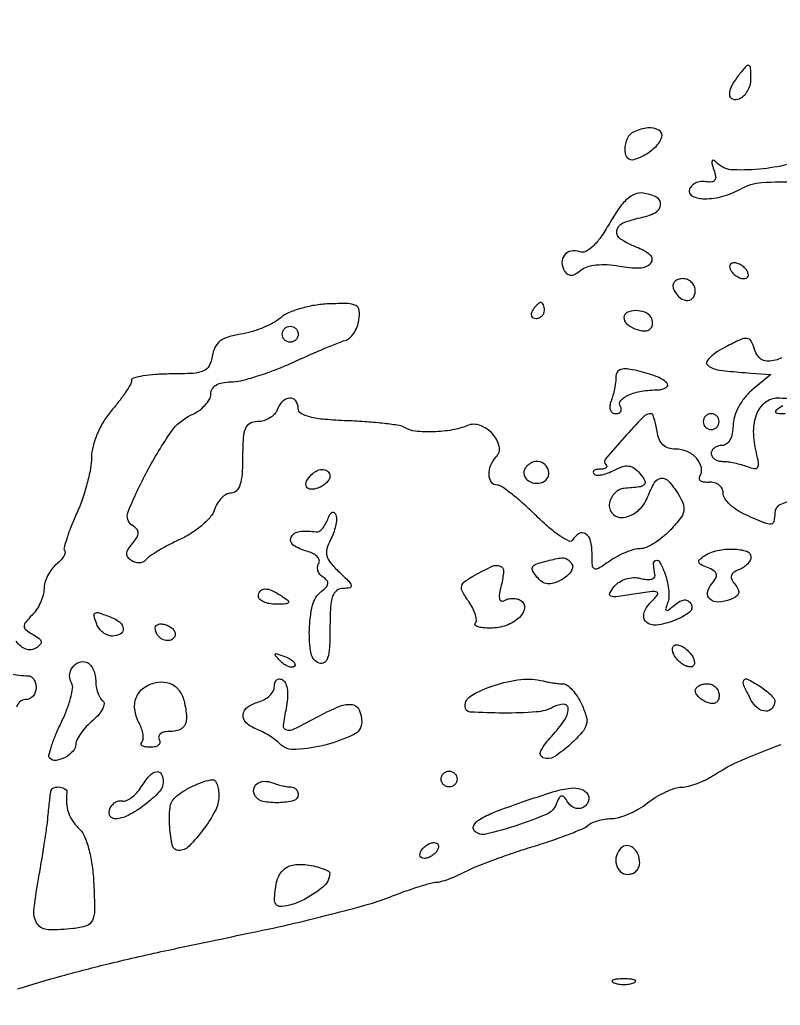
# Model space of a CAD drawing. Extents: x 0 to 4160, y 0 to 3120.
# Drawn here: x 2450.9 to 2546.7, y 1892.5 to 2016.6 of the extents above; entities that cross this region are included whole.
import ezdxf

# ---------------------------------------------------------------- set-up
doc = ezdxf.new("R2010")
doc.units = 0

msp = doc.modelspace()

# ---------------------------------------------------------------- linework, layer by layer
for points in [[(4159.499279, 606.274193, 0.000001), (4159.667734, 974.478125, 0.000057), (4159.806661, 1380.08378, 0.000034), (4159.883999, 1862.25), (4160, 3120), (3296.563358, 3120), (2433.126717, 3120)], [(757.647081, 3119.740147, 0.000002), (520.492565, 3119.487217, 0.4139)], [(1964.75, 0.149832, 0.000016), (2717.930904, 0.232101, 0.000028), (3351.473438, 0.357111)], [(2548.123299, 1998.477184, -0.034239), (2544.532671, 1997.834589, -0.03611), (2540.754896, 1997.696833, -0.17779), (2538.81318, 1998.489641, 0.031857), (2538.315682, 1998.888548, 0.433032), (2538.111631, 1998.846091, 0.209998), (2538.070644, 1998.542876, 0.014843), (2538.336851, 1997.709831, -0.042287), (2538.553594, 1996.876526, -0.191676), (2538.451517, 1996.394826, -0.232286), (2538.066971, 1996.171193, -0.06168), (2537.337773, 1996.209831, 0.075321), (2536.681966, 1996.226744, 0.077678), (2536.057992, 1996.047575, 0.084368), (2535.560914, 1995.705312, 0.116292), (2535.27041, 1995.25, 0.385087), (2535.632684, 1994.390259, 0.111042), (2537.169753, 1994.053551, 0.066541), (2539.458626, 1994.372396, 0.059184), (2541.68282, 1995.285435, -0.109145), (2544.385989, 1996.093065, -0.029741), (2548.868771, 1996.153296, -0.029206)], [(2548.396855, 1955.990178, 0.098422), (2546.637331, 1955.522478, 0.286142), (2546, 1954.5, -0.048244), (2545.896621, 1953.431067, -0.339541), (2545.529438, 1953.106862, -0.115191), (2544.773817, 1953.229351, -0.005338), (2542.36481, 1954.25, -0.040875), (2541.26863, 1954.839105, -0.047566), (2540.341538, 1955.573437, -0.053955), (2539.701883, 1956.335894, -0.148638), (2539.5, 1957, 0.118099), (2539.365553, 1957.561277, 0.10941), (2538.989099, 1958.019103, 0.100698), (2538.424852, 1958.301443, 0.085683), (2537.760762, 1958.362905, -0.047055), (2537.131653, 1958.37258, -0.111954), (2536.692037, 1958.524339, -0.204321), (2536.509184, 1958.784673, -0.193046), (2536.564884, 1959.104985, 0.192854), (2536.758425, 1960.215523, 0.130948), (2536.171447, 1961.374218, 0.108646), (2534.966231, 1962.243829, 0.10686), (2533.5, 1962.534463, -0.081773), (2532.611326, 1962.665097, -0.113821), (2531.922354, 1963.074164, -0.10515), (2531.445961, 1963.772304, -0.062127), (2531.180449, 1964.75, 0.016195), (2531.029342, 1965.61235, 0.025516), (2530.83845, 1966.339062, 0.022952), (2530.636321, 1966.886343, 0.301439), (2530.464927, 1967, 0.201271), (2529.431971, 1966.566636, 0.011516), (2527.023698, 1963.998554, 0.009341), (2524.70124, 1961.305169, 0.387373), (2524.733904, 1960.59943, -0.166855), (2524.844518, 1960.373181, -0.258002), (2524.765584, 1960.176082, -0.128233), (2524.471556, 1960.041303, -0.043711), (2524, 1960, 0.042207), (2523.527091, 1959.960009, 0.122838), (2523.229008, 1959.829325, 0.255784), (2523.145355, 1959.638081, 0.176011), (2523.247687, 1959.41898, 0.194242), (2523.605539, 1959.266968, 0.050753), (2524.239846, 1959.320011, 0.043839), (2525.008449, 1959.534774, 0.032838), (2525.809348, 1959.897966, -0.043018), (2526.835452, 1960.33836, -0.112799), (2527.628548, 1960.413757, -0.126506), (2528.319563, 1960.136522, -0.061291), (2529.01744, 1959.478987, -0.044965), (2529.654378, 1958.553655, -0.34518), (2529.579888, 1958.066604, -0.161264), (2528.944353, 1957.77166, -0.01198), (2527.013349, 1957.59589, 0.106103), (2526.419984, 1957.426401, 0.075741), (2525.864504, 1957.012097, 0.071564), (2525.430234, 1956.423778, 0.075829), (2525.190025, 1955.748205, 0.246996), (2525.602205, 1954.387086, 0.241406), (2526.965567, 1953.937243, 0.139794), (2528.795241, 1954.782653, 0.124856), (2530, 1956.5, -0.039135), (2530.863171, 1958.326128, -0.241704), (2531.706805, 1958.874884, -0.243721), (2532.639092, 1958.507126, -0.039696), (2533.834149, 1956.893961, -0.046105), (2534.457559, 1955.654755, -0.145656), (2534.535347, 1954.73832, -0.114557), (2534.100835, 1953.797647, -0.023342), (2532.900382, 1952.393961, -0.032168), (2531.921485, 1951.477822, -0.032995), (2530.841085, 1950.703226, -0.03494), (2529.818284, 1950.162667, -0.104463), (2529.048192, 1950, 0.069437), (2528.27821, 1949.892552, 0.027293), (2527.263085, 1949.542718, 0.026376), (2526.191143, 1949.039133, 0.02978), (2525.222506, 1948.443296, -0.012266), (2523.809241, 1947.504219, -0.251287), (2523.315104, 1947.469785, -0.279318), (2523.046314, 1947.859956, -0.014622), (2523, 1949.443296, 0.062479), (2522.80369, 1951.008162, 0.184657), (2522.189385, 1951.878186, 0.29118), (2521.3744, 1951.897841, 0.119221), (2520.552471, 1951.0849, -0.384202), (2520.104487, 1950.954335, -0.033994), (2518.991431, 1951.588671, -0.030855), (2517.589537, 1952.649206, -0.017768), (2516.032485, 1954.0849, 0.012192), (2514.442079, 1955.584498, 0.016676), (2512.934458, 1956.849939, 0.013469), (2511.638252, 1957.811, 0.153966), (2511.039031, 1958, -0.246489), (2510.335117, 1958.369461, -0.144534), (2510.031102, 1959.296065, -0.10387), (2510.24724, 1960.504073, -0.098354), (2510.932679, 1961.55, 0.254717), (2511.309204, 1962.872476, 0.131402), (2510.486943, 1964.441304, 0.115633), (2508.89485, 1965.522319, 0.193011), (2507.298044, 1965.49822, -0.058114), (2505.38984, 1964.948838, -0.033504), (2503.007482, 1964.716437, -0.032638), (2500.757591, 1964.795199, -0.11382), (2499.390183, 1965.258853, 0.100411), (2498.697807, 1965.51428, 0.009075), (2496.860092, 1965.764119, 0.011492), (2494.636274, 1965.973754, 0.008734), (2492.191487, 1966.104771, -0.012039), (2489.30986, 1966.278305, -0.040646), (2487.450486, 1966.58882, -0.071935), (2486.356665, 1967.038877, -0.265174), (2486, 1967.6641, 0.158265), (2485.69315, 1968.609239, 0.256691), (2484.948433, 1968.960215, 0.184786), (2484.033406, 1968.543256, 0.103207), (2483.361626, 1967.5, -0.098143), (2483.000393, 1966.926463, -0.066864), (2482.399034, 1966.440625, -0.064008), (2481.659707, 1966.112085, -0.07271), (2480.893011, 1966, 0.116622), (2479.932859, 1965.772963, 0.178926), (2479.355167, 1965.155709, 0.085373), (2479.069773, 1963.924976, 0.014383), (2479, 1961.5, -0.017224), (2478.926935, 1959.379622, -0.059902), (2478.67041, 1958.035279, -0.114414), (2478.221173, 1957.279082, -0.204509), (2477.567388, 1957, 0.125846), (2476.97097, 1956.84747, 0.069552), (2476.363832, 1956.395777, 0.062268), (2475.83831, 1955.729596, 0.05912), (2475.481931, 1954.94307, -0.100168), (2474.977583, 1954.035037, -0.037252), (2473.9444, 1952.993024, -0.035079), (2472.615016, 1951.992757, -0.035546), (2471.164543, 1951.19307, 0.012011), (2469.71471, 1950.480485, 0.014449), (2468.388989, 1949.739393, 0.013158), (2467.315339, 1949.058849, 0.087992), (2466.861803, 1948.621885, -0.121363), (2466.529575, 1948.34161, -0.092758), (2466.070221, 1948.212377, -0.084203), (2465.554631, 1948.253062, -0.076855), (2465.063245, 1948.460912, -0.083723), (2464.580599, 1948.884765, -0.181096), (2464.425276, 1949.346043, -0.130017), (2464.594009, 1949.907188, -0.035527), (2465.13714, 1950.665243, 0.032538), (2465.709182, 1951.453667, 0.1407), (2465.869133, 1952.003587, 0.189409), (2465.691844, 1952.459466, 0.06809), (2465.14497, 1952.910404, -0.367195), (2464.582641, 1954.645548, -0.02447), (2466.982597, 1959.751977, -0.029154), (2469.998027, 1964.708294, -0.13542), (2472.542839, 1966.837565, 0.047416), (2473.482794, 1967.378605, 0.051143), (2474.278209, 1968.075175, 0.057212), (2474.823117, 1968.81465, 0.130929), (2475, 1969.478561, -0.136064), (2475.174991, 1970.109703, -0.120139), (2475.656304, 1970.596174, -0.090214), (2476.436847, 1970.900405, -0.047965), (2477.472665, 1971, 0.059564), (2478.767095, 1971.154752, 0.015939), (2480.769201, 1971.708529, 0.01592), (2483.020823, 1972.488737, 0.015827), (2485.222665, 1973.412014, -0.00362), (2487.346458, 1974.364168, -0.004314), (2489.363503, 1975.230293, -0.003745), (2491.075124, 1975.932815, -0.027839), (2491.908409, 1976.214817, 0.116514), (2492.472163, 1976.524734, 0.06063), (2493.001262, 1977.134039, 0.055326), (2493.418482, 1977.928816, 0.055414), (2493.650992, 1978.795314, 0.066897), (2493.672473, 1979.998803, 0.24746), (2493.256703, 1980.605331, 0.119311), (2492.258115, 1980.857339, 0.012217), (2489.803919, 1980.821185, 0.03183), (2488.069027, 1980.642204, 0.028958), (2486.314, 1980.241739, 0.030147), (2484.786601, 1979.697114, 0.077556), (2483.794879, 1979.078674, -0.054474), (2482.864426, 1978.437247, -0.026262), (2481.554147, 1977.81686, -0.025675), (2480.105525, 1977.307111, -0.033413), (2478.733543, 1977, 0.03559), (2477.172021, 1976.643322, 0.090988), (2476.145305, 1976.112462, 0.114812), (2475.514646, 1975.338147, 0.078612), (2475.180449, 1974.25, -0.084151), (2474.795738, 1973.044799, -0.173977), (2474.081575, 1972.38029, -0.088803), (2472.748519, 1972.071325, -0.012653), (2469.930449, 1972, 0.016106), (2468.040375, 1971.939102, 0.026309), (2466.448319, 1971.75194, 0.024438), (2465.252421, 1971.486402, 0.337904), (2465, 1971.155539, -0.132697), (2464.869802, 1970.673595, -0.015019), (2464.265984, 1969.705637, -0.017345), (2463.458154, 1968.579952, -0.013282), (2462.501221, 1967.405539, 0.041057), (2461.511706, 1966.043263, 0.035648), (2460.704528, 1964.473211, 0.037036), (2460.163468, 1962.891361, 0.06203), (2459.979259, 1961.5, -0.044596), (2459.839103, 1960.057537, -0.018793), (2459.406899, 1958.15671, -0.018417), (2458.789731, 1956.147266, -0.022851), (2458.063352, 1954.331352, 0.011876), (2457.369751, 1952.701998, 0.018264), (2456.855529, 1951.258332, 0.01306), (2456.514804, 1950.071362, 0.265705), (2456.60948, 1949.723853, -0.281605), (2456.671427, 1949.466718, -0.063734), (2456.471696, 1949.042336, -0.048136), (2456.076441, 1948.536592, -0.029633), (2455.524166, 1948.020056, 0.060468), (2454.940811, 1947.40294, 0.043981), (2454.447724, 1946.596139, 0.0446), (2454.111461, 1945.733121, 0.070717), (2454, 1944.948984, -0.068053), (2453.890365, 1944.147196, -0.039029), (2453.555281, 1943.228688, -0.038207), (2453.065577, 1942.341186, -0.051248), (2452.486062, 1941.628919, 0.022828), (2451.664583, 1940.728797, 0.188908), (2451.493329, 1940.213206, 0.223023), (2451.731475, 1939.768439, 0.032544), (2452.614478, 1939.195873, -0.030374), (2453.390662, 1938.697341, -0.184662), (2453.645261, 1938.303541, -0.255147), (2453.531016, 1937.921975, -0.056728), (2452.976712, 1937.485607, -0.115592), (2452.369319, 1937.282021, -0.107044), (2451.716109, 1937.360801, -0.090963), (2451.070142, 1937.72615, -0.060892), (2450.488054, 1938.347225, 0.098737)], [(2546.866029, 1974.042318, -0.061498), (2546.091344, 1973.734138, -0.062651), (2545.146912, 1973.610051, -0.121666), (2544.41179, 1973.787333, -0.126405), (2543.861807, 1974.279779, -0.070549), (2543.469898, 1975.094842, 0.049143), (2543.022145, 1976.137737, 0.249518), (2542.510058, 1976.471779, 0.131048), (2541.714552, 1976.333865, 0.011245), (2539.842181, 1975.418389, 0.024898), (2538.728487, 1974.770283, 0.044821), (2537.898533, 1974.117593, 0.06393), (2537.43622, 1973.554152, 0.349478), (2537.477649, 1973.189018, 0.083293), (2538.059676, 1972.774209, 0.065497), (2538.795392, 1972.528613, 0.026569), (2540.043948, 1972.354885, 0.002758), (2543, 1972.119045), (2545.5, 1971.933461), (2543.125, 1969.955219, 0.052797), (2542.203455, 1969.006354, 0.04418), (2541.437338, 1967.829309, 0.045834), (2540.920699, 1966.597352, 0.07652), (2540.75, 1965.488489, -0.048895), (2540.653108, 1964.500048, -0.077497), (2540.361864, 1963.702452, -0.102492), (2539.918181, 1963.185282, -0.165861), (2539.375, 1963, 0.071046), (2538.849526, 1962.924955, 0.086487), (2538.403906, 1962.70625, 0.100289), (2538.105986, 1962.38134, 0.136381), (2538, 1962, 0.140509), (2538.109321, 1961.618662, 0.099897), (2538.4166, 1961.29375, 0.085072), (2538.876152, 1961.074918, 0.068778), (2539.418213, 1961, -0.035076), (2540.084842, 1960.953176, -0.016915), (2540.928443, 1960.804825, -0.016681), (2541.801275, 1960.590061, -0.02295), (2542.567889, 1960.335575, 0.045874), (2543.456526, 1960.085111, 0.307445), (2543.855173, 1960.260039, 0.184886), (2543.962805, 1960.804683, 0.018844), (2543.685803, 1962.115724, -0.059002), (2543.344864, 1964.763994, -0.095859), (2543.751783, 1966.987987, -0.131053), (2544.821278, 1968.446476, -0.17285), (2546.366631, 1968.984687, -0.011366), (2547.511779, 1968.950427, -0.241159)], [(2547, 1968, 0.012667), (2546.185962, 1967.4442, 0.328414), (2546.108911, 1967.20511, 0.30729), (2546.315312, 1967.04766, 0.011758), (2547.329455, 1967.015313, 0.077175)], [(2449.646039, 1934.291968, 0.06178), (2452, 1934, -0.148195), (2452.381354, 1933.884432, -0.098894), (2452.70625, 1933.559375, -0.082425), (2452.925306, 1933.073457, -0.064853), (2453, 1932.5, -0.086869), (2452.899733, 1931.927241, -0.094227), (2452.611663, 1931.440625, -0.100202), (2452.182305, 1931.115136, -0.112703), (2451.678002, 1931, 0.361604), (2450.549626, 1930.061195, 0.007742)], [(2450.70541, 1894.589259, -0.009827), (2456.239602, 1896.225254, -0.007779), (2462.281753, 1897.78235, -0.006081), (2469.670117, 1899.469462, -0.002664), (2479.5, 1901.533907, 0.005969), (2484.83518, 1902.691254, 0.006055), (2490.115735, 1903.970425, 0.005909), (2494.681428, 1905.192778, 0.024597), (2497.383353, 1906.095947, -0.007017), (2499.335036, 1906.825536, -0.008871), (2501.160236, 1907.442494, -0.007277), (2502.700678, 1907.908344, -0.068506), (2503.383353, 1908.006161, 0.069907), (2503.977526, 1908.092988, 0.016558), (2504.931235, 1908.406712, 0.01672), (2506.013226, 1908.844343, 0.015794), (2507.084682, 1909.36109, -0.024343), (2508.467749, 1909.999218, -0.00716), (2510.647739, 1910.842965, -0.007171), (2513.130414, 1911.722923, -0.007649), (2515.584682, 1912.511756, 0.007893), (2517.919416, 1913.263425, 0.010124), (2520.041438, 1914.032028, 0.008211), (2521.784947, 1914.73686, 0.081505), (2522.45, 1915.156827, -0.078364), (2522.958428, 1915.482344, -0.03307), (2523.723125, 1915.75885, -0.031698), (2524.595439, 1915.9516, -0.035827), (2525.45, 1916.022236, 0.069701), (2526.41269, 1916.167754, 0.030218), (2527.632187, 1916.612376, 0.029173), (2528.89228, 1917.249871, 0.03429), (2530, 1918, -0.030178), (2531.088286, 1918.750079, -0.027686), (2532.290023, 1919.387624, -0.028766), (2533.426638, 1919.83488, -0.076377), (2534.285183, 1919.977764, 0.061762), (2535.135795, 1920.094012, 0.025726), (2536.240816, 1920.448749, 0.024976), (2537.399146, 1920.95497, 0.02953), (2538.435803, 1921.549894, -0.042618), (2541.766684, 1923.347376, -0.015045), (2546.809209, 1925.358996, -0.014306)]]:
    msp.add_lwpolyline(points, format="xyb")
for points in [[(2541.5, 2009.672883, 0.043762), (2540.574189, 2008.280743, 0.126508), (2540.292487, 2007.166919, 0.317449), (2540.674217, 2006.630779, 0.177762), (2541.511996, 2006.642977, 0.098838), (2542.080956, 2007.002422, 0.066858), (2542.562899, 2007.602318, 0.063871), (2542.88882, 2008.340636, 0.072161), (2543, 2009.106989, 0.01087), (2542.968523, 2010.554742, 0.300201), (2542.756312, 2010.847784, 0.312487), (2542.411864, 2010.761667, 0.011431)], [(2527.345077, 2001.456872, 0.048553), (2527.16836, 2000.816796, 0.052087), (2527.124122, 2000.169784, 0.05825), (2527.209808, 1999.611088, 0.129936), (2527.424425, 1999.242242, 0.270181), (2528.291656, 1999.013732, 0.066381), (2529.702985, 1999.614914, 0.061771), (2531.053257, 2000.659936, 0.117288), (2531.773814, 2001.821443, 0.368075), (2531.421156, 2002.695188, 0.141926), (2530.038542, 2002.97522, 0.093769), (2528.292852, 2002.493728, 0.189281)], [(2525.175106, 1990.943303, -0.022886), (2524.099695, 1989.234164, -0.049786), (2523.094187, 1988.056911, -0.072761), (2522.197521, 1987.417907, -0.213222), (2521.457131, 1987.378077, 0.138895), (2520.375795, 1987.476078, 0.180417), (2519.530524, 1986.966364, 0.176056), (2519.212715, 1986.01571, 0.132685), (2519.530011, 1984.951442, 0.108951), (2519.906708, 1984.563443, 0.160974), (2520.361006, 1984.440681, 0.116385), (2520.911582, 1984.603191, 0.043523), (2521.578066, 1985.064789, -0.099507), (2522.380161, 1985.497124, -0.04735), (2523.534168, 1985.732705, -0.041314), (2524.914368, 1985.766065, -0.031768), (2526.411058, 1985.582664, 0.047905), (2529.032156, 1985.346893, 0.211396), (2530.41332, 1985.968137, 0.429403), (2530.334259, 1986.957583, 0.079304), (2528.560174, 1987.977122, -0.054593), (2526.598718, 1988.979401, -0.287203), (2526.116862, 1990.030148, -0.267238), (2526.846299, 1990.986391, -0.049911), (2529.039062, 1991.657813, 0.066059), (2530.937396, 1992.306601, 0.251958), (2531.636168, 1993.293921, 0.315589), (2531.137526, 1994.230744, 0.082661), (2529.421672, 1994.771552, 0.134266), (2528.412386, 1994.643135, 0.085242), (2527.404347, 1994.006127, 0.057542), (2526.346648, 1992.805517, 0.02285)], [(2540.5, 1985, 0.064269), (2540.810561, 1984.617474, 0.051777), (2541.230237, 1984.29375, 0.053414), (2541.689814, 1984.073533, 0.085235), (2542.118034, 1984, 0.117858), (2542.449529, 1984.079239, 0.186277), (2542.642737, 1984.29375, 0.154201), (2542.661825, 1984.617617, 0.076764), (2542.5, 1985, 0.064269), (2542.189439, 1985.382526, 0.051777), (2541.769763, 1985.70625, 0.053414), (2541.310186, 1985.926467, 0.085235), (2540.881966, 1986, 0.117858), (2540.550471, 1985.920761, 0.186277), (2540.357263, 1985.70625, 0.154201), (2540.338175, 1985.382383, 0.076764)], [(2533.229167, 1982.8125, 0.113253), (2533.877068, 1981.749304, 0.165501), (2534.846361, 1981.257027, 0.244413), (2535.653027, 1981.540134, 0.190724), (2536, 1982.416667, 0.099038), (2535.879125, 1983.020927, 0.097945), (2535.534896, 1983.534896, 0.097945), (2535.020927, 1983.879125, 0.099038), (2534.416667, 1984, 0.077096), (2533.841384, 1983.910766, 0.119977), (2533.414714, 1983.651172, 0.144529), (2533.204183, 1983.264262, 0.134046)], [(2515.5, 1980, 0.082592), (2515.343488, 1979.6179, 0.161196), (2515.3746, 1979.29375, 0.182303), (2515.586039, 1979.078288, 0.108972), (2515.940983, 1979, 0.093332), (2516.345238, 1979.076123, 0.09642), (2516.688914, 1979.29375, 0.099167), (2516.918938, 1979.618444, 0.105053), (2517, 1980, 0.042167), (2516.967655, 1980.382849, 0.061769), (2516.870461, 1980.70625, 0.081139), (2516.727648, 1980.92554, 0.210953), (2516.559017, 1981, 0.151918), (2516.34829, 1980.934461, 0.038439), (2516.066025, 1980.70625, 0.035638), (2515.768994, 1980.382774, 0.029505)], [(2527, 1979.106989, 0.218838), (2527.351599, 1978.34213, 0.079209), (2528.394883, 1977.701133, 0.079214), (2529.585694, 1977.41633, 0.218914), (2530.375048, 1977.708381, 0.112362), (2530.552986, 1977.991182, 0.077846), (2530.621794, 1978.36413, 0.072274), (2530.574254, 1978.767811, 0.073142), (2530.413797, 1979.13948, 0.166742), (2529.649023, 1979.766543, 0.091719), (2528.443632, 1979.977688, 0.10994), (2527.394307, 1979.733635, 0.288442)], [(2486, 1977, -0.099038), (2485.923658, 1976.618362, -0.097945), (2485.70625, 1976.29375, -0.097945), (2485.381638, 1976.076342, -0.099038), (2485, 1976, -0.099038), (2484.618362, 1976.076342, -0.097945), (2484.29375, 1976.29375, -0.097945), (2484.076342, 1976.618362, -0.099038), (2484, 1977, -0.099038), (2484.076342, 1977.381638, -0.097945), (2484.29375, 1977.70625, -0.097945), (2484.618362, 1977.923658, -0.099038), (2485, 1978, -0.099038), (2485.381638, 1977.923658, -0.097945), (2485.70625, 1977.70625, -0.097945), (2485.923658, 1977.381638, -0.099038)], [(2526, 1971.600839, -0.032488), (2525.956804, 1970.936749, -0.017127), (2525.821697, 1970.121121, -0.01697), (2525.625568, 1969.292235, -0.025037), (2525.393011, 1968.581787, 0.063043), (2525.242819, 1967.969344, 0.114061), (2525.300511, 1967.459004, 0.155778), (2525.55276, 1967.126345, 0.154447), (2525.952028, 1967, 0.082793), (2526.355928, 1967.067342, 0.161421), (2526.612996, 1967.262969, 0.182155), (2526.684235, 1967.55426, 0.108692), (2526.564761, 1967.895215, -0.326053), (2526.622654, 1968.647617, -0.111442), (2527.552007, 1969.341971, -0.065622), (2529.21979, 1969.837192, -0.039417), (2531.281787, 1970, 0.134585), (2532.341525, 1970.290511, 0.49853), (2532.406299, 1970.873084, 0.102104), (2531.07552, 1971.694648, 0.029536), (2528.75, 1972.389944, 0.025287), (2527.427217, 1972.63189, 0.102806), (2526.615597, 1972.571274, 0.192671), (2526.169348, 1972.224856, 0.133282)], [(2537, 1966, 0.099038), (2537.076342, 1965.618362, 0.097945), (2537.29375, 1965.29375, 0.097945), (2537.618362, 1965.076342, 0.099038), (2538, 1965, 0.099038), (2538.381638, 1965.076342, 0.097945), (2538.70625, 1965.29375, 0.097945), (2538.923658, 1965.618362, 0.099038), (2539, 1966, 0.099038), (2538.923658, 1966.381638, 0.097945), (2538.70625, 1966.70625, 0.097945), (2538.381638, 1966.923658, 0.099038), (2538, 1967, 0.099038), (2537.618362, 1966.923658, 0.097945), (2537.29375, 1966.70625, 0.097945), (2537.076342, 1966.381638, 0.099038)], [(2514.542705, 1960.069098, 0.221146), (2514.444975, 1959.246757, 0.174599), (2515.002687, 1958.53216, 0.137965), (2516.013092, 1958.232649, 0.142848), (2517.016312, 1958.510081, 0.189436), (2517.503635, 1959.160814, 0.165456), (2517.45272, 1960.014234, 0.147302), (2516.873321, 1960.730681, 0.150691), (2516, 1961, 0.08914), (2515.620145, 1960.931737, 0.053258), (2515.208109, 1960.726548, 0.051122), (2514.828194, 1960.425183, 0.061191)], [(2490, 1959.106989, -0.13875), (2489.891374, 1958.723081, -0.061199), (2489.559375, 1958.307216, -0.053891), (2489.073796, 1957.924763, -0.048303), (2488.5, 1957.638374, -0.096999), (2487.579788, 1957.477556, -0.280386), (2487.056232, 1957.811011, -0.235886), (2487.060596, 1958.497758, -0.0791), (2487.666667, 1959.333333, -0.091378), (2488.407226, 1959.843408, -0.130128), (2489.19172, 1959.971699, -0.180985), (2489.767855, 1959.689978, -0.191777)], [(2490.055288, 1951.103306, 0.058386), (2489.616119, 1949.98681, 0.132879), (2489.621597, 1949.087845, 0.107337), (2490.092559, 1948.192329, 0.030699), (2491.178995, 1947.047867, -0.009835), (2492.366907, 1945.896694, -0.135205), (2492.658493, 1945.378641, -0.420062), (2492.480339, 1945.089031, -0.056046), (2491.688561, 1945, 0.159548), (2490.858457, 1944.728198, 0.15378), (2490.334961, 1944.014372, 0.068977), (2490.067563, 1942.622969, 0.013033), (2490, 1940.031385, -0.012085), (2489.940726, 1937.57932, -0.062161), (2489.707849, 1936.242722, -0.172103), (2489.273416, 1935.656213, -0.244401), (2488.640639, 1935.584405, -0.263098), (2487.623487, 1936.81718, -0.051108), (2487.404443, 1939.804526, -0.051084), (2487.811892, 1942.896694, -0.169964), (2488.90149, 1944.597357, 0.03851), (2489.515393, 1945.159331, 0.157479), (2489.72795, 1945.610647, 0.213481), (2489.605815, 1946.015664, 0.076069), (2489.135179, 1946.416455, -0.084139), (2488.735919, 1946.767664, -0.093141), (2488.491641, 1947.219409, -0.100498), (2488.438716, 1947.700194, -0.116242), (2488.584304, 1948.136406, 0.203684), (2488.649052, 1948.559939, 0.129255), (2488.402953, 1949.002756, 0.087243), (2487.860004, 1949.400638, 0.050691), (2487.100616, 1949.683939, -0.084103), (2485.385466, 1950.457275, -0.373921), (2485.119903, 1951.440715, -0.258987), (2486.158924, 1952.170086, -0.067084), (2488.277826, 1952.109146, 0.187653), (2488.623033, 1952.182101, 0.063842), (2489.019775, 1952.520895, 0.052783), (2489.403141, 1953.045544, 0.039812), (2489.711346, 1953.690163, -0.036574), (2489.995798, 1954.295125, -0.140796), (2490.288662, 1954.58392, -0.312253), (2490.546419, 1954.556321, -0.135077), (2490.748374, 1954.254877, -0.09872), (2490.821019, 1953.676511, -0.03617), (2490.70208, 1952.857203, -0.034142), (2490.438302, 1951.955957, -0.034616)], [(2543, 1948.968615, -0.125807), (2542.88807, 1948.530809, -0.064028), (2542.551878, 1948.068239, -0.057415), (2542.057902, 1947.652399, -0.054708), (2541.474477, 1947.351832, 0.057333), (2540.817121, 1947.008813, 0.183127), (2540.537223, 1946.610943, 0.181631), (2540.590148, 1946.125167, 0.056274), (2541, 1945.5, -0.059923), (2541.405314, 1944.871841, -0.188222), (2541.445322, 1944.380387, -0.17768), (2541.140407, 1943.973032, -0.052584), (2540.435281, 1943.613539, -0.076216), (2538.912226, 1943.282107, -0.190709), (2537.848967, 1943.628289, -0.273832), (2537.544336, 1944.47708, -0.126352), (2538.064066, 1945.577195, 0.044783), (2538.568498, 1946.309455, 0.194682), (2538.635043, 1946.821816, 0.194831), (2538.326516, 1947.235996, 0.044858), (2537.528778, 1947.62733, -0.026588), (2536.695111, 1947.999195, -0.218462), (2536.44395, 1948.31759, -0.277728), (2536.551971, 1948.661822, -0.040009), (2537.166154, 1949.123851, -0.090191), (2538.77519, 1949.776014, -0.058012), (2540.785947, 1949.956033, -0.066203), (2542.465207, 1949.687074, -0.331325)], [(2520.468991, 1948.050173, -0.193652), (2520.54521, 1947.608814, -0.095852), (2520.318696, 1947.077042, -0.072222), (2519.82577, 1946.535026, -0.049341), (2519.133013, 1946.071187, -0.04489), (2518.157275, 1945.656721, -0.107987), (2517.380119, 1945.581243, -0.122878), (2516.705534, 1945.837359, -0.067775), (2516.051902, 1946.437462, -0.042601), (2515.546371, 1947.164515, -0.217256), (2515.501025, 1947.642624, -0.209383), (2515.833084, 1948.001862, -0.039565), (2516.696896, 1948.300448, -0.007551), (2518.615002, 1948.767022, -0.072568), (2519.450469, 1948.832851, -0.161394), (2519.983572, 1948.616031, -0.077886)], [(2532.513214, 1943.173841, 0.01799), (2532.257453, 1942.428195, 0.413783), (2532.353754, 1942.247741, 0.241395), (2532.619433, 1942.295484, 0.010298), (2533.38808, 1942.907115, -0.042666), (2534.06898, 1943.380422, -0.114309), (2534.630608, 1943.550795, -0.160569), (2535.091805, 1943.432286, -0.112289), (2535.471147, 1943.046686, -0.388332), (2535.276258, 1942.018027, -0.067931), (2533.392566, 1940.971556, -0.058873), (2531.106265, 1940.378447, -0.234568), (2529.772875, 1940.827125, -0.156346), (2529.527393, 1941.304209, -0.108032), (2529.558088, 1941.915231, -0.081359), (2529.872812, 1942.605506, -0.048853), (2530.44593, 1943.303073, 0.027552), (2531.253089, 1944.20445, 0.491878), (2531.173383, 1944.531517, 0.139828), (2530.560763, 1944.617627, 0.005328), (2528.260216, 1944.272603, -0.006935), (2526.051142, 1943.948558, -0.125984), (2525.349177, 1944.032394, -0.453198), (2525.218391, 1944.390395, -0.047041), (2525.786768, 1945.230582, -0.078608), (2526.438993, 1945.808562, -0.065775), (2527.277884, 1946.200288, -0.065317), (2528.195793, 1946.362636, -0.075238), (2529.079357, 1946.268997, 0.037652), (2529.837129, 1946.130706, 0.07374), (2530.448672, 1946.156389, 0.1278), (2530.819819, 1946.332664, 0.269929), (2530.924169, 1946.622231, -0.027676), (2530.739416, 1948.079842, -0.33168), (2531.027264, 1948.529139, -0.374321), (2531.492848, 1948.356089, -0.029632), (2532.099493, 1947.065284, -0.035862), (2532.430531, 1946.026127, -0.032709), (2532.622271, 1944.917852, -0.034286), (2532.660199, 1943.903476, -0.084006)], [(2511.568326, 1945.416211, 0.020836), (2511.341475, 1944.320978, 0.090659), (2511.353521, 1943.661125, 0.286058), (2511.582108, 1943.418838, 0.205529), (2511.959918, 1943.475228, -0.080038), (2512.435632, 1943.672911, -0.059222), (2513.00249, 1943.738847, -0.059112), (2513.570221, 1943.670047, -0.078886), (2514.048558, 1943.469989, -0.303944), (2514.484514, 1942.512038, -0.169755), (2513.845147, 1941.33992, -0.09751), (2512.190033, 1940.346172, -0.086796), (2510.210889, 1940, -0.023428), (2509.276559, 1940.043804, -0.056336), (2508.599494, 1940.185462, -0.136845), (2508.28883, 1940.393831, -0.39172), (2508.298028, 1940.631361, 0.218412), (2508.441116, 1941.016964, 0.055444), (2508.314824, 1941.689891, 0.04615), (2507.981796, 1942.503474, 0.032574), (2507.468613, 1943.348274, -0.026996), (2506.69059, 1944.597458, -0.1857), (2506.594398, 1945.301239, -0.183778), (2506.994294, 1945.892234, -0.02635), (2508.253918, 1946.681478, -0.01967), (2510.440634, 1947.785947, -0.2009), (2511.434014, 1947.817595, -0.331616), (2511.850531, 1947.161603, -0.042829)], [(2484, 1944, -0.023197), (2484.728886, 1943.479509, -0.409657), (2484.762149, 1943.218347, -0.220444), (2484.444209, 1943.050422, -0.011293), (2483.25, 1943.015313, -0.042523), (2482.388595, 1943.082804, -0.062416), (2481.660937, 1943.298248, -0.082215), (2481.167975, 1943.618823, -0.210568), (2481, 1944, -0.163584), (2481.224247, 1944.667076, -0.234725), (2481.772965, 1944.939692, -0.112355), (2482.698623, 1944.729028, -0.031558)], [(2462.418213, 1941.393011, -0.082423), (2463.528974, 1940.740881, -0.201856), (2463.955688, 1939.915368, -0.293113), (2463.604576, 1939.25952, -0.127945), (2462.606989, 1939, -0.096313), (2462.031441, 1939.111903, -0.06686), (2461.454091, 1939.440625, -0.064359), (2460.962529, 1939.926569, -0.074185), (2460.638374, 1940.5, -0.024732), (2460.289727, 1941.562907, -0.357471), (2460.440065, 1941.900345, -0.200314), (2460.918683, 1941.933731, -0.010164)], [(2470.425158, 1938.878903, -0.209036), (2469.801327, 1938.447445, -0.160177), (2468.969556, 1938.551715, -0.13568), (2468.262587, 1939.161933, -0.148325), (2468, 1940.027632, -0.197116), (2468.122304, 1940.325812, -0.143728), (2468.438938, 1940.5016, -0.094863), (2468.921921, 1940.517132, -0.052397), (2469.494256, 1940.36383, -0.065363), (2470.023704, 1940.076686, -0.09613), (2470.38409, 1939.691106, -0.122565), (2470.521435, 1939.271104, -0.157716)], [(2535.8125, 1936.0625, -0.08306), (2535.888442, 1935.579684, -0.196386), (2535.75, 1935.25, -0.196386), (2535.420316, 1935.111558, -0.08306), (2534.9375, 1935.1875, -0.068635), (2534.402945, 1935.45155, -0.04742), (2533.882031, 1935.882031, -0.04742), (2533.45155, 1936.402945, -0.068635), (2533.1875, 1936.9375, -0.08306), (2533.111558, 1937.420316, -0.196386), (2533.25, 1937.75, -0.196386), (2533.579684, 1937.888442, -0.08306), (2534.0625, 1937.8125, -0.068635), (2534.597055, 1937.54845, -0.04742), (2535.117969, 1937.117969, -0.04742), (2535.54845, 1936.597055, -0.068635)], [(2460.5, 1933.416667, 0.041886), (2460.565532, 1932.635776, 0.04148), (2460.760317, 1931.874086, 0.044693), (2461.045907, 1931.239007, 0.10818), (2461.386184, 1930.856817, -0.265769), (2461.560094, 1930.470958, -0.09328), (2461.384547, 1929.865283, -0.0624), (2460.890694, 1929.132097, -0.036339), (2460.136184, 1928.384576, 0.028893), (2459.318604, 1927.598323, 0.0321), (2458.627504, 1926.74889, 0.033923), (2458.141051, 1925.957211, 0.121381), (2458, 1925.384748, -0.18793), (2457.657474, 1924.505623, -0.083949), (2456.660507, 1923.731495, -0.088204), (2455.50953, 1923.354185, -0.235785), (2454.713246, 1923.620088, -0.26393), (2454.610755, 1923.991414, -0.016386), (2454.937663, 1925.130183, -0.020807), (2455.452291, 1926.522988, -0.013635), (2456.154473, 1928.083586, 0.020166), (2456.84738, 1929.678926, 0.026937), (2457.337288, 1931.179551, 0.0263), (2457.601888, 1932.426398, 0.179414), (2457.479976, 1933.0324, -0.153033), (2457.223698, 1934.036628, -0.138896), (2457.571285, 1935.051839, -0.147806), (2458.377429, 1935.692364, -0.176725), (2459.341641, 1935.719453, -0.128892), (2459.784901, 1935.430232, -0.067663), (2460.159732, 1934.883735, -0.060244), (2460.413798, 1934.178366, -0.056405)], [(2485.526461, 1935.193128, -0.20742), (2485.220211, 1935.072099, -0.082976), (2484.768815, 1935.162781, -0.063152), (2484.246577, 1935.441312, -0.043285), (2483.733333, 1935.875912, -0.011214), (2483.106486, 1936.536448, -0.400052), (2483.111181, 1936.729672, -0.286372), (2483.336218, 1936.78179, -0.008399), (2484.293128, 1936.435707, -0.036269), (2484.940734, 1936.133723, -0.070189), (2485.395085, 1935.789051, -0.120343), (2485.59249, 1935.461316, -0.278911)], [(2484.479091, 1929.9048, 0.024308), (2484.114151, 1927.74776, 0.384337), (2484.509347, 1927.188146, 0.173334), (2485.472242, 1927.305417, 0.006889), (2488.663998, 1928.9599, -0.025961), (2491.254853, 1930.179928, -0.134669), (2492.810432, 1930.368221, -0.259222), (2493.682582, 1929.698928, -0.1026), (2494, 1928.168343, -0.288927), (2493.013255, 1926.603292, -0.047614), (2489.500659, 1925.31883, -0.04744), (2485.709702, 1924.704695, -0.214312), (2483.659188, 1925.468194, 0.036162), (2483.089507, 1925.954282, 0.01961), (2482.326449, 1926.470599, 0.019442), (2481.50469, 1926.9376, 0.028989), (2480.75, 1927.274569, -0.096322), (2479.468627, 1928.06731, -0.228178), (2479.066854, 1929.084906, -0.22202), (2479.609229, 1930.055476, -0.09238), (2481, 1930.710251, 0.063475), (2481.764621, 1931.017921, 0.066933), (2482.4125, 1931.503329, 0.074608), (2482.850404, 1932.085158, 0.124701), (2483, 1932.675648, -0.078148), (2483.079037, 1933.178248, -0.15595), (2483.310948, 1933.502157, -0.185391), (2483.655703, 1933.598835, -0.1156), (2484.058546, 1933.463817, -0.167565), (2484.432994, 1933.005641, -0.058947), (2484.633771, 1932.168443, -0.048827), (2484.655272, 1931.095737, -0.034681)], [(2519.331787, 1932.992198, -0.160385), (2519.863189, 1932.813297, -0.047034), (2520.509402, 1932.227027, -0.041969), (2521.15484, 1931.388674, -0.034438), (2521.700221, 1930.398315, -0.038997), (2522.266778, 1928.87732, -0.13799), (2522.271284, 1927.845339, -0.115448), (2521.732078, 1926.857761, -0.023442), (2520.324414, 1925.424853, -0.043758), (2518.226144, 1923.796545, -0.2462), (2516.858154, 1923.673516, -0.452532), (2516.553119, 1924.570562, -0.058078), (2517.924795, 1926.419948, 0.036826), (2519.499702, 1928.365226, 0.138202), (2520.007203, 1929.83589, 0.431826), (2519.466244, 1930.407731, 0.12293), (2518.135503, 1930.072519, -0.10486), (2515.976657, 1929.446023, -0.01961), (2511.835441, 1929.304047, -0.013046), (2507.669898, 1929.433366, -0.394374), (2507.006956, 1930.127555, -0.272695), (2507.813632, 1931.532014, -0.050172), (2510.65978, 1932.791895, -0.049951), (2514.040505, 1933.53603, -0.092847), (2516.831787, 1933.345016, 0.016978), (2517.426819, 1933.212244, 0.011346), (2518.115525, 1933.099057, 0.011432), (2518.788896, 1933.019679, 0.021953)], [(2546, 1930.81847, -0.173981), (2545.672003, 1929.904377, -0.231908), (2544.880392, 1929.545143, -0.163512), (2543.868392, 1929.919037, -0.100673), (2543.050173, 1930.90625, -0.012181), (2542.099435, 1932.791732, -0.23268), (2542.108747, 1933.431685, -0.41323), (2542.560939, 1933.579184, -0.022462), (2544, 1932.767927, -0.023382), (2544.765779, 1932.238385, -0.03022), (2545.4125, 1931.680053, -0.030991), (2545.878088, 1931.166275, -0.170183)], [(2471.929715, 1928.75, -0.093635), (2471.820316, 1928.009026, -0.129684), (2471.447664, 1927.453946, -0.115778), (2470.81234, 1927.114172, -0.065235), (2469.940983, 1927, 0.047867), (2469.195401, 1926.928459, 0.104212), (2468.66835, 1926.70625, 0.181468), (2468.441401, 1926.378123, 0.202618), (2468.5, 1926, -0.160037), (2468.591219, 1925.621002, -0.191086), (2468.429567, 1925.29375, -0.125741), (2468.008849, 1925.07247, -0.058574), (2467.39235, 1925, -0.03493), (2466.771854, 1925.043401, -0.096235), (2466.359084, 1925.185498, -0.231446), (2466.218524, 1925.394303, -0.234936), (2466.29815, 1925.631483, 0.173444), (2466.472821, 1926.000661, 0.058432), (2466.461773, 1926.605065, 0.049792), (2466.289745, 1927.32513, 0.039367), (2465.968402, 1928.059041, -0.095017), (2465.422753, 1929.810987, -0.136957), (2465.679564, 1931.404822, -0.143135), (2466.709126, 1932.587456, -0.107573), (2468.334551, 1933.191529, -0.116613), (2469.790456, 1933.059149, -0.142827), (2470.908508, 1932.283385, -0.109378), (2471.630745, 1930.835053, -0.051182)], [(2539, 1931.531385, -0.094119), (2538.893789, 1930.972145, -0.166113), (2538.592642, 1930.617923, -0.151899), (2538.114961, 1930.503306, -0.075244), (2537.5, 1930.638374, -0.048303), (2536.926204, 1930.924763, -0.053891), (2536.440625, 1931.307216, -0.061199), (2536.108626, 1931.723081, -0.13875), (2536, 1932.106989, -0.164455), (2536.115158, 1932.447641, -0.095748), (2536.440625, 1932.737678, -0.076852), (2536.926285, 1932.933678, -0.057609), (2537.5, 1933, -0.096899), (2538.072505, 1932.887999, -0.097416), (2538.559375, 1932.568594, -0.098432), (2538.885371, 1932.091819, -0.10122)], [(2469, 1920.61501, -0.193515), (2468.502679, 1919.378161, -0.038617), (2466.692044, 1917.761074, -0.040416), (2464.587546, 1916.409155, -0.123173), (2462.95185, 1916, -0.124675), (2462.562327, 1916.098661, -0.148259), (2462.296533, 1916.367188, -0.12804), (2462.2011, 1916.772549, -0.082176), (2462.291667, 1917.25, -0.08175), (2462.551083, 1917.708828, -0.081857), (2462.943773, 1918.060062, -0.086836), (2463.406332, 1918.2519, -0.109916), (2463.867986, 1918.252338, 0.155957), (2464.385908, 1918.299817, 0.059092), (2465.024035, 1918.66424, 0.051141), (2465.673567, 1919.25628, 0.042834), (2466.233533, 1920.002338, -0.039615), (2467.26394, 1921.393714, -0.160411), (2468.15915, 1921.925544, -0.345654), (2468.762273, 1921.635949, -0.114889)], [(2476, 1918.814451, -0.122714), (2475.551932, 1917.016282, -0.037611), (2474.045213, 1914.632145, -0.035295), (2472.258561, 1912.550753, -0.20034), (2470.939185, 1912, -0.348613), (2470.170912, 1912.609766, -0.040654), (2469.825156, 1914.932384, -0.041158), (2469.863962, 1917.395574, -0.182334), (2470.494682, 1918.672675, -0.04856), (2471.474619, 1919.424324, -0.028911), (2472.766603, 1920.129245, -0.029018), (2474.111673, 1920.672173, -0.055242), (2475.25, 1920.921053, -0.267565), (2475.537464, 1920.793367, -0.072094), (2475.779687, 1920.334804, -0.05288), (2475.945568, 1919.646138, -0.032689)], [(2506, 1921, -0.099038), (2505.923658, 1920.618362, -0.097945), (2505.70625, 1920.29375, -0.097945), (2505.381638, 1920.076342, -0.099038), (2505, 1920, -0.099038), (2504.618362, 1920.076342, -0.097945), (2504.29375, 1920.29375, -0.097945), (2504.076342, 1920.618362, -0.099038), (2504, 1921, -0.099038), (2504.076342, 1921.381638, -0.097945), (2504.29375, 1921.70625, -0.097945), (2504.618362, 1921.923658, -0.099038), (2505, 1922, -0.099038), (2505.381638, 1921.923658, -0.097945), (2505.70625, 1921.70625, -0.097945), (2505.923658, 1921.381638, -0.099038)], [(2456.881579, 1919.25, 0.055287), (2456.822364, 1917.967541, 0.068826), (2457.06126, 1916.799569, 0.065981), (2457.619623, 1915.702968, 0.045698), (2458.51097, 1914.631888, -0.101813), (2459.136527, 1913.682213, -0.032115), (2459.666248, 1912.058409, -0.029126), (2460.059908, 1910.04296, -0.022423), (2460.26097, 1907.810459, -0.009059), (2460.351683, 1904.434389, -0.11054), (2460.082014, 1903.178063, -0.212201), (2459.345286, 1902.530634, -0.047225), (2457.665527, 1902.175426, -0.03464), (2454.518464, 1902.034469, -0.231881), (2453.168837, 1902.737443, -0.184789), (2452.720494, 1904.361014, -0.021433), (2453.252425, 1908.166379, 0.003907), (2453.646656, 1910.41007, 0.003511), (2454.020666, 1912.741061, 0.003519), (2454.3268, 1914.836995, 0.01105), (2454.4913, 1916.25, -0.002589), (2454.599505, 1917.339695, -0.003341), (2454.710725, 1918.339062, -0.002544), (2454.813739, 1919.175051, -0.029329), (2454.875, 1919.5, -0.254478), (2455.251534, 1919.909605, -0.11374), (2456.002935, 1919.986936, -0.122099), (2456.678608, 1919.727238, -0.286866)], [(2485.081787, 1920, -0.108102), (2485.432104, 1919.923365, -0.099646), (2485.730275, 1919.70625, -0.095575), (2485.930205, 1919.381772, -0.090658), (2486, 1919, -0.342896), (2485.441048, 1918.280785, -0.055986), (2483.571587, 1918.021887, -0.052899), (2481.57522, 1918.181819, -0.210944), (2480.586203, 1918.86052, -0.167257), (2480.396126, 1919.702109, -0.20546), (2480.789141, 1920.397207, -0.155791), (2481.68402, 1920.715595, -0.100115), (2482.779553, 1920.531099, 0.019119), (2483.376758, 1920.327759, 0.015806), (2484.026743, 1920.15601, 0.016097), (2484.633475, 1920.03647, 0.040608)], [(2522.457295, 1919.069098, -0.120427), (2522.589954, 1918.660419, -0.10071), (2522.532237, 1918.206842, -0.091814), (2522.291914, 1917.777633, -0.081097), (2521.904508, 1917.440983, -0.118926), (2521.410068, 1917.278866, -0.100651), (2520.862672, 1917.345165, -0.092295), (2520.345986, 1917.630947, -0.082166), (2519.941992, 1918.09386, 0.034117), (2519.479797, 1918.738841, 0.272546), (2519.149462, 1918.858914, 0.233049), (2518.845837, 1918.632167, 0.02626), (2518.48579, 1917.823566, -0.201938), (2517.284194, 1916.571731, -0.022636), (2513.513633, 1915.14347, -0.021094), (2509.635939, 1914.050867, -0.260104), (2508.211694, 1914.454973, -0.329109), (2508.105373, 1915.160792, -0.135351), (2508.808008, 1915.906838, -0.045176), (2510.654528, 1916.812508, -0.008276), (2514.230346, 1918.114367, -0.007829), (2518.186709, 1919.412072, -0.046472), (2520.313799, 1919.861912, -0.107042), (2521.606319, 1919.735177, -0.17841)], [(2503.5, 1912, -0.064269), (2503.189439, 1911.617474, -0.051777), (2502.769763, 1911.29375, -0.053414), (2502.310186, 1911.073533, -0.085235), (2501.881966, 1911, -0.117858), (2501.550471, 1911.079239, -0.186277), (2501.357263, 1911.29375, -0.154201), (2501.338175, 1911.617617, -0.076764), (2501.5, 1912, -0.064269), (2501.810561, 1912.382526, -0.051777), (2502.230237, 1912.70625, -0.053414), (2502.689814, 1912.926467, -0.085235), (2503.118034, 1913, -0.117858), (2503.449529, 1912.920761, -0.186277), (2503.642737, 1912.70625, -0.154201), (2503.661825, 1912.382383, -0.076764)], [(2526.63948, 1912.306147, 0.128822), (2526.066992, 1911.327196, 0.132661), (2526.05672, 1910.20489, 0.15216), (2526.59764, 1909.335619, 0.179946), (2527.5, 1909, 0.095012), (2528.072549, 1909.109789, 0.096907), (2528.559375, 1909.423289, 0.098834), (2528.885271, 1909.891133, 0.103216), (2529, 1910.440983, 0.098073), (2528.782775, 1911.537796, 0.128462), (2528.169706, 1912.350022, 0.172865), (2527.37668, 1912.618432, 0.194761)], [(2489.968197, 1909.136501, -0.211075), (2489.082123, 1907.374583, -0.059321), (2486.429927, 1905.67355, -0.08265), (2483.929621, 1904.935983, -0.455967), (2483.013655, 1905.76179, -0.049447), (2483.280428, 1908.025465, -0.131712), (2484.022597, 1909.457894, -0.160711), (2485.272122, 1910.16035, -0.084998), (2487.068704, 1910.203224, -0.020142), (2488.189754, 1909.992262, -0.031572), (2489.129589, 1909.712407, -0.032766), (2489.81268, 1909.408961, -0.292208)], [(2525.75, 1895.337719, 0.057986), (2526.320008, 1895.181385, 0.037979), (2527, 1895.12966, 0.037979), (2527.679992, 1895.181385, 0.057986), (2528.25, 1895.337719, 0.174857), (2528.459382, 1895.525001, 0.447206), (2528.398438, 1895.693942, 0.078554), (2527.89144, 1895.810911, 0.017491), (2527, 1895.842105, 0.017491), (2526.10856, 1895.810911, 0.078554), (2525.601562, 1895.693942, 0.447206), (2525.540618, 1895.525001, 0.174857)]]:
    msp.add_lwpolyline(points, format="xyb", close=True)

doc.saveas('drawing.dxf')
